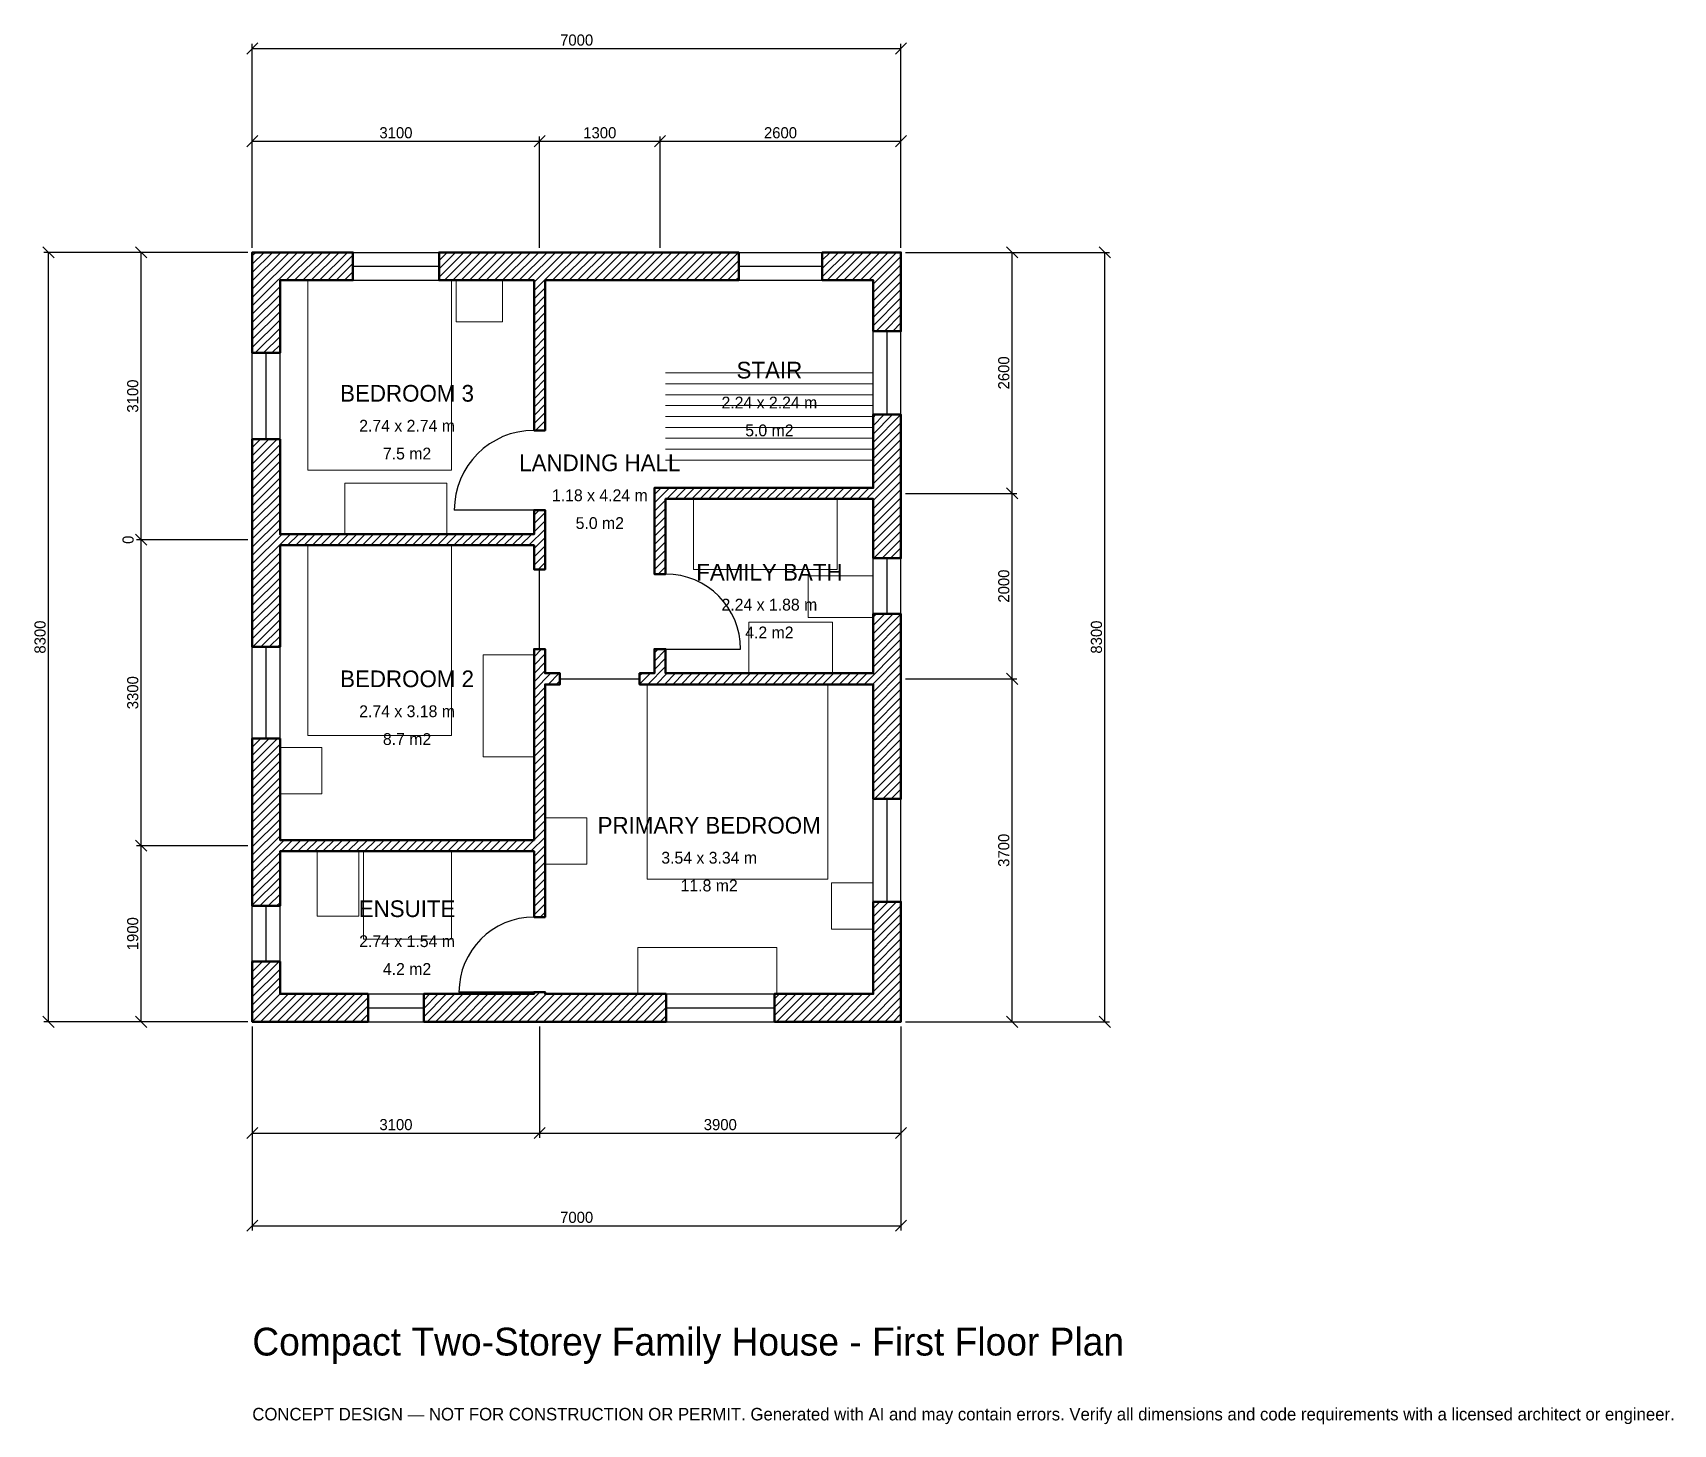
# Model space of a CAD drawing. Header units: millimetres. Extents: x -2369 to 15333, y -4341 to 10669.
import ezdxf
from ezdxf.enums import TextEntityAlignment as Align

# ---------------------------------------------------------------- set-up
doc = ezdxf.new("R2010")
doc.units = ezdxf.units.MM
for name, color, linetype, lineweight in [('A-ANNO-DIMS', 1, 'Continuous', 13), ('A-ANNO-TEXT', 7, 'Continuous', 18), ('A-AREA-IDEN', 7, 'Continuous', 18), ('A-DOOR', 2, 'Continuous', 25), ('A-FLOR-FIXT', 9, 'Continuous', 13), ('A-FLOR-STRS', 3, 'Continuous', 18), ('A-FURN', 9, 'Continuous', 13), ('A-GLAZ', 4, 'Continuous', 25), ('A-WALL', 7, 'Continuous', 50), ('A-WALL-PATT', 8, 'Continuous', 13)]:
    doc.layers.add(name, color=color, linetype=linetype, lineweight=lineweight)
doc.dimstyles.new('PLAN', dxfattribs={"dimtxt": 120, "dimasz": 80, "dimexe": 50, "dimexo": 50, "dimgap": 30, "dimtad": 1, "dimdec": 0, "dimtsz": 60, "dimcen": 2.5, "dimclrd": 1, "dimclre": 1, "dimazin": 3, "dimtfac": 1, "dimtmove": 0, "dimatfit": 3})

msp = doc.modelspace()

# ---------------------------------------------------------------- hatches: boundary and pattern name
at = {"layer": 'A-WALL-PATT'}
h = msp.add_hatch(dxfattribs=at)
h.set_pattern_fill('ANSI31', color=8, scale=20)
h.paths.add_polyline_path([(2950, 0), (1850, 0), (1850, 300), (2950, 300), (3040, 300), (3040, 320), (3160, 320), (3160, 300), (3250, 300), (4465, 300), (4465, 0), (3250, 0), (3160, 0), (3160, -0.001), (3040, -0.001), (3040, 0), (2950, 0)])
h.paths.add_polyline_path([(300, 0), (300, -0.001), (0, -0.001), (0, 0), (-0.001, 0), (-0.001, 0), (-0.001, 300), (0, 300), (0, 650), (300, 650), (300, 300), (1250, 300), (1250, 0), (300, 0)])
h.paths.add_polyline_path([(0, 1750), (0, 1840), (-0.001, 1840), (-0.001, 1960), (0, 1960), (0, 2050), (0, 3055), (300, 3055), (300, 2050), (300, 1960), (3040, 1960), (3040, 3640), (3040, 3760), (3040, 4020), (3160, 4020), (3160, 3760), (3320, 3760), (3320, 3640), (3160, 3640), (3160, 1960), (3160, 1840), (3160, 1130), (3040, 1130), (3040, 1840), (300, 1840), (300, 1750), (300, 1250), (0, 1250), (0, 1750)])
h.paths.add_polyline_path([(0, 5050), (0, 5140), (-0.001, 5140), (-0.001, 5260), (0, 5260), (0, 5350), (0, 6285), (300, 6285), (300, 5350), (300, 5260), (3040, 5260), (3040, 5520), (3160, 5520), (3160, 5260), (3160, 5140), (3160, 5140), (3160, 4880), (3040, 4880), (3040, 5140), (300, 5140), (300, 5050), (300, 4045), (0, 4045), (0, 5050)])
h.paths.add_polyline_path([(0, 8000), (-0.001, 8000), (-0.001, 8300), (0, 8300), (0, 8300.001), (300, 8300.001), (300, 8300), (1085, 8300), (1085, 8000), (300, 8000), (300, 7215), (0, 7215), (0, 8000)])
h.paths.add_polyline_path([(2950, 8300), (3040, 8300), (3040, 8300.001), (3160, 8300.001), (3160, 8300), (3250, 8300), (4250, 8300), (4550, 8300), (5250, 8300), (5250, 8000), (4550, 8000), (4250, 8000), (3250, 8000), (3160, 8000), (3160, 6380), (3040, 6380), (3040, 8000), (2950, 8000), (2015, 8000), (2015, 8300), (2950, 8300)])
h.paths.add_polyline_path([(6700, 8300), (6700, 8300.001), (7000, 8300.001), (7000, 8300), (7000.001, 8300), (7000.001, 8000), (7000, 8000), (7000, 7450), (6700, 7450), (6700, 8000), (6150, 8000), (6150, 8300), (6700, 8300)])
h.paths.add_polyline_path([(7000, 5850), (7000, 5760), (7000.001, 5760), (7000.001, 5640), (7000, 5640), (7000, 5550), (7000, 5000), (6700, 5000), (6700, 5550), (6700, 5640), (4460, 5640), (4460, 4830), (4340, 4830), (4340, 5640), (4340, 5760), (4460, 5760), (6700, 5760), (6700, 5850), (6700, 6550), (7000, 6550), (7000, 5850)])
h.paths.add_polyline_path([(7000, 3850), (7000, 3760), (7000.001, 3760), (7000.001, 3640), (7000, 3640), (7000, 3550), (7000, 2405), (6700, 2405), (6700, 3550), (6700, 3640), (4460, 3640), (4340, 3640), (4180, 3640), (4180, 3760), (4340, 3760), (4340, 4020), (4460, 4020), (4460, 3760), (6700, 3760), (6700, 3850), (6700, 4400), (7000, 4400), (7000, 3850)])
h.paths.add_polyline_path([(7000, 300), (7000.001, 300), (7000.001, 0), (7000.001, 0), (7000, 0), (7000, -0.001), (6700, -0.001), (6700, 0), (5635, 0), (5635, 300), (6700, 300), (6700, 1295), (7000, 1295), (7000, 300)])

# ---------------------------------------------------------------- linework, layer by layer
at = {"layer": 'A-DOOR'}
for p, q in [((3040, 5520), (2180, 5520)), ((3100, 4020), (3100, 4880)), ((4460, 4020), (5270, 4020)), ((3320, 3700), (4180, 3700)), ((3040, 320), (2230, 320))]:
    msp.add_line(p, q, dxfattribs=at)
for centre, radius, start, end in [((3040, 5520), 860, 90, 180), ((4460, 4020), 810, 0, 90), ((3040, 320), 810, 90, 180)]:
    msp.add_arc(centre, radius, start, end, dxfattribs=at)
at = {"layer": 'A-FLOR-FIXT'}
for points in [[(4760, 4880), (6310, 4880), (6310, 5640), (4760, 5640)], [(6000, 4360), (6700, 4360), (6700, 4810), (6000, 4810)], [(5360, 3760), (6260, 3760), (6260, 4310), (5360, 4310)], [(700, 1140), (1150, 1140), (1150, 1840), (700, 1840)], [(1200, 890), (2150, 890), (2150, 1840), (1200, 1840)]]:
    msp.add_lwpolyline(points, close=True, dxfattribs=at)
at = {"layer": 'A-FLOR-STRS'}
for p, q in [((4460, 7000), (6700, 7000)), ((4460, 6882.5), (6700, 6882.5)), ((4460, 6765), (6700, 6765)), ((4460, 6647.5), (6700, 6647.5)), ((4460, 6530), (6700, 6530)), ((4460, 6412.5), (6700, 6412.5)), ((4460, 6295), (6700, 6295)), ((4460, 6177.5), (6700, 6177.5)), ((4460, 6060), (6700, 6060))]:
    msp.add_line(p, q, dxfattribs=at)
at = {"layer": 'A-FURN'}
for points in [[(600, 5950), (2150, 5950), (2150, 8000), (600, 8000)], [(2200, 7550), (2700, 7550), (2700, 8000), (2200, 8000)], [(1000, 5260), (2100, 5260), (2100, 5810), (1000, 5810)], [(600, 3090), (2150, 3090), (2150, 5140), (600, 5140)], [(2490, 2860), (3040, 2860), (3040, 3960), (2490, 3960)], [(4260, 1540), (6210, 1540), (6210, 3640), (4260, 3640)], [(300, 2460), (750, 2460), (750, 2960), (300, 2960)], [(3160, 1700), (3610, 1700), (3610, 2200), (3160, 2200)], [(6250, 1000), (6700, 1000), (6700, 1500), (6250, 1500)], [(4160, 300), (5660, 300), (5660, 800), (4160, 800)]]:
    msp.add_lwpolyline(points, close=True, dxfattribs=at)
at = {"layer": 'A-GLAZ'}
for p, q in [((1085, 8300), (2015, 8300)), ((1085, 8150), (2015, 8150)), ((5250, 8300), (6150, 8300)), ((5250, 8150), (6150, 8150)), ((1085, 8000), (2015, 8000)), ((5250, 8000), (6150, 8000)), ((6700, 6550), (6700, 7450)), ((6850, 6550), (6850, 7450)), ((7000, 6550), (7000, 7450)), ((0, 6285), (0, 7215)), ((150, 6285), (150, 7215)), ((300, 6285), (300, 7215)), ((6700, 4400), (6700, 5000)), ((6850, 4400), (6850, 5000)), ((7000, 4400), (7000, 5000)), ((0, 3055), (0, 4045)), ((150, 3055), (150, 4045)), ((300, 3055), (300, 4045)), ((6700, 1295), (6700, 2405)), ((6850, 1295), (6850, 2405)), ((7000, 1295), (7000, 2405)), ((0, 650), (0, 1250)), ((150, 650), (150, 1250)), ((300, 650), (300, 1250)), ((1250, 300), (1850, 300)), ((4465, 300), (5635, 300)), ((1250, 150), (1850, 150)), ((1250, 0), (1850, 0)), ((4465, 150), (5635, 150)), ((4465, 0), (5635, 0))]:
    msp.add_line(p, q, dxfattribs=at)
at = {"layer": 'A-WALL'}
for points in [[(0, 8000), (-0.001, 8000), (-0.001, 8300), (0, 8300), (0, 8300.001), (300, 8300.001), (300, 8300), (1085, 8300), (1085, 8000), (300, 8000), (300, 7215), (0, 7215), (0, 8000)], [(2950, 8300), (3040, 8300), (3040, 8300.001), (3160, 8300.001), (3160, 8300), (3250, 8300), (4250, 8300), (4550, 8300), (5250, 8300), (5250, 8000), (4550, 8000), (4250, 8000), (3250, 8000), (3160, 8000), (3160, 6380), (3040, 6380), (3040, 8000), (2950, 8000), (2015, 8000), (2015, 8300), (2950, 8300)], [(6700, 8300), (6700, 8300.001), (7000, 8300.001), (7000, 8300), (7000.001, 8300), (7000.001, 8000), (7000, 8000), (7000, 7450), (6700, 7450), (6700, 8000), (6150, 8000), (6150, 8300), (6700, 8300)], [(7000, 5850), (7000, 5760), (7000.001, 5760), (7000.001, 5640), (7000, 5640), (7000, 5550), (7000, 5000), (6700, 5000), (6700, 5550), (6700, 5640), (4460, 5640), (4460, 4830), (4340, 4830), (4340, 5640), (4340, 5760), (4460, 5760), (6700, 5760), (6700, 5850), (6700, 6550), (7000, 6550), (7000, 5850)], [(0, 5050), (0, 5140), (-0.001, 5140), (-0.001, 5260), (0, 5260), (0, 5350), (0, 6285), (300, 6285), (300, 5350), (300, 5260), (3040, 5260), (3040, 5520), (3160, 5520), (3160, 5260), (3160, 5140), (3160, 5140), (3160, 4880), (3040, 4880), (3040, 5140), (300, 5140), (300, 5050), (300, 4045), (0, 4045), (0, 5050)], [(7000, 3850), (7000, 3760), (7000.001, 3760), (7000.001, 3640), (7000, 3640), (7000, 3550), (7000, 2405), (6700, 2405), (6700, 3550), (6700, 3640), (4460, 3640), (4340, 3640), (4180, 3640), (4180, 3760), (4340, 3760), (4340, 4020), (4460, 4020), (4460, 3760), (6700, 3760), (6700, 3850), (6700, 4400), (7000, 4400), (7000, 3850)], [(0, 1750), (0, 1840), (-0.001, 1840), (-0.001, 1960), (0, 1960), (0, 2050), (0, 3055), (300, 3055), (300, 2050), (300, 1960), (3040, 1960), (3040, 3640), (3040, 3760), (3040, 4020), (3160, 4020), (3160, 3760), (3320, 3760), (3320, 3640), (3160, 3640), (3160, 1960), (3160, 1840), (3160, 1130), (3040, 1130), (3040, 1840), (300, 1840), (300, 1750), (300, 1250), (0, 1250), (0, 1750)], [(7000, 300), (7000.001, 300), (7000.001, 0), (7000.001, 0), (7000, 0), (7000, -0.001), (6700, -0.001), (6700, 0), (5635, 0), (5635, 300), (6700, 300), (6700, 1295), (7000, 1295), (7000, 300)], [(300, 0), (300, -0.001), (0, -0.001), (0, 0), (-0.001, 0), (-0.001, 0), (-0.001, 300), (0, 300), (0, 650), (300, 650), (300, 300), (1250, 300), (1250, 0), (300, 0)], [(2950, 0), (1850, 0), (1850, 300), (2950, 300), (3040, 300), (3040, 320), (3160, 320), (3160, 300), (3250, 300), (4465, 300), (4465, 0), (3250, 0), (3160, 0), (3160, -0.001), (3040, -0.001), (3040, 0), (2950, 0)]]:
    msp.add_lwpolyline(points, close=True, dxfattribs=at)

# ---------------------------------------------------------------- texts
at = {"layer": 'A-ANNO-TEXT'}
for s, height, p in [('Compact Two-Storey Family House - First Floor Plan', 300, (0, -3600)), ('CONCEPT DESIGN — NOT FOR CONSTRUCTION OR PERMIT. Generated with AI and may contain errors. Verify all dimensions and code requirements with a licensed architect or engineer.', 135, (0, -4300))]:
    msp.add_text(s, height=height, dxfattribs=at).set_placement(p)
at = {"layer": 'A-AREA-IDEN'}
for s, height, p in [('STAIR', 180, (5580, 7030)), ('BEDROOM 3', 180, (1670, 6780)), ('2.24 x 2.24 m', 127.5, (5580, 6680)), ('2.74 x 2.74 m', 127.5, (1670, 6430)), ('5.0 m2', 127.5, (5580, 6380)), ('7.5 m2', 127.5, (1670, 6130)), ('LANDING HALL', 180, (3750, 6030)), ('1.18 x 4.24 m', 127.5, (3750, 5680)), ('5.0 m2', 127.5, (3750, 5380)), ('FAMILY BATH', 180, (5580, 4850)), ('2.24 x 1.88 m', 127.5, (5580, 4500)), ('4.2 m2', 127.5, (5580, 4200)), ('BEDROOM 2', 180, (1670, 3700)), ('2.74 x 3.18 m', 127.5, (1670, 3350)), ('8.7 m2', 127.5, (1670, 3050)), ('PRIMARY BEDROOM', 180, (4930, 2120)), ('3.54 x 3.34 m', 127.5, (4930, 1770)), ('11.8 m2', 127.5, (4930, 1470)), ('ENSUITE', 180, (1670, 1220)), ('2.74 x 1.54 m', 127.5, (1670, 870)), ('4.2 m2', 127.5, (1670, 570))]:
    msp.add_text(s, height=height, dxfattribs=at).set_placement(p, align=Align.MIDDLE_CENTER)

# ---------------------------------------------------------------- dimensions: what is measured, and where the dimension line sits
at = {"layer": 'A-ANNO-DIMS'}
for base, p1, p2, text in [((0, 10500), (0, 8300), (7000, 8300), '7000'), ((0, 9500), (0, 8300), (3100, 8300), '3100'), ((3100, 9500), (3100, 8300), (4400, 8300), '1300'), ((4400, 9500), (4400, 8300), (7000, 8300), '2600'), ((0, -1200), (0, 0), (3100, 0), '3100'), ((0, -2200), (0, 0), (7000, 0), '7000'), ((3100, -1200), (3100, 0), (7000, 0), '3900')]:
    msp.add_linear_dim(base=base, p1=p1, p2=p2, text=text, dimstyle='PLAN', dxfattribs=at).render()
for base, p1, p2, text in [((-2200, 0), (0, 0), (0, 8300), '8300'), ((-1200, 5200), (0, 5200), (0, 8300), '3100'), ((8200, 5700), (7000, 5700), (7000, 8300), '2600'), ((9200, 0), (7000, 0), (7000, 8300), '8300'), ((8200, 3700), (7000, 3700), (7000, 5700), '2000'), ((-1200, 5200), (0, 5200), (0, 5200), '0'), ((-1200, 1900), (0, 1900), (0, 5200), '3300'), ((8200, 0), (7000, 0), (7000, 3700), '3700'), ((-1200, 0), (0, 0), (0, 1900), '1900')]:
    msp.add_linear_dim(base=base, p1=p1, p2=p2, angle=90, text=text, dimstyle='PLAN', dxfattribs=at).render()

doc.saveas('drawing.dxf')
